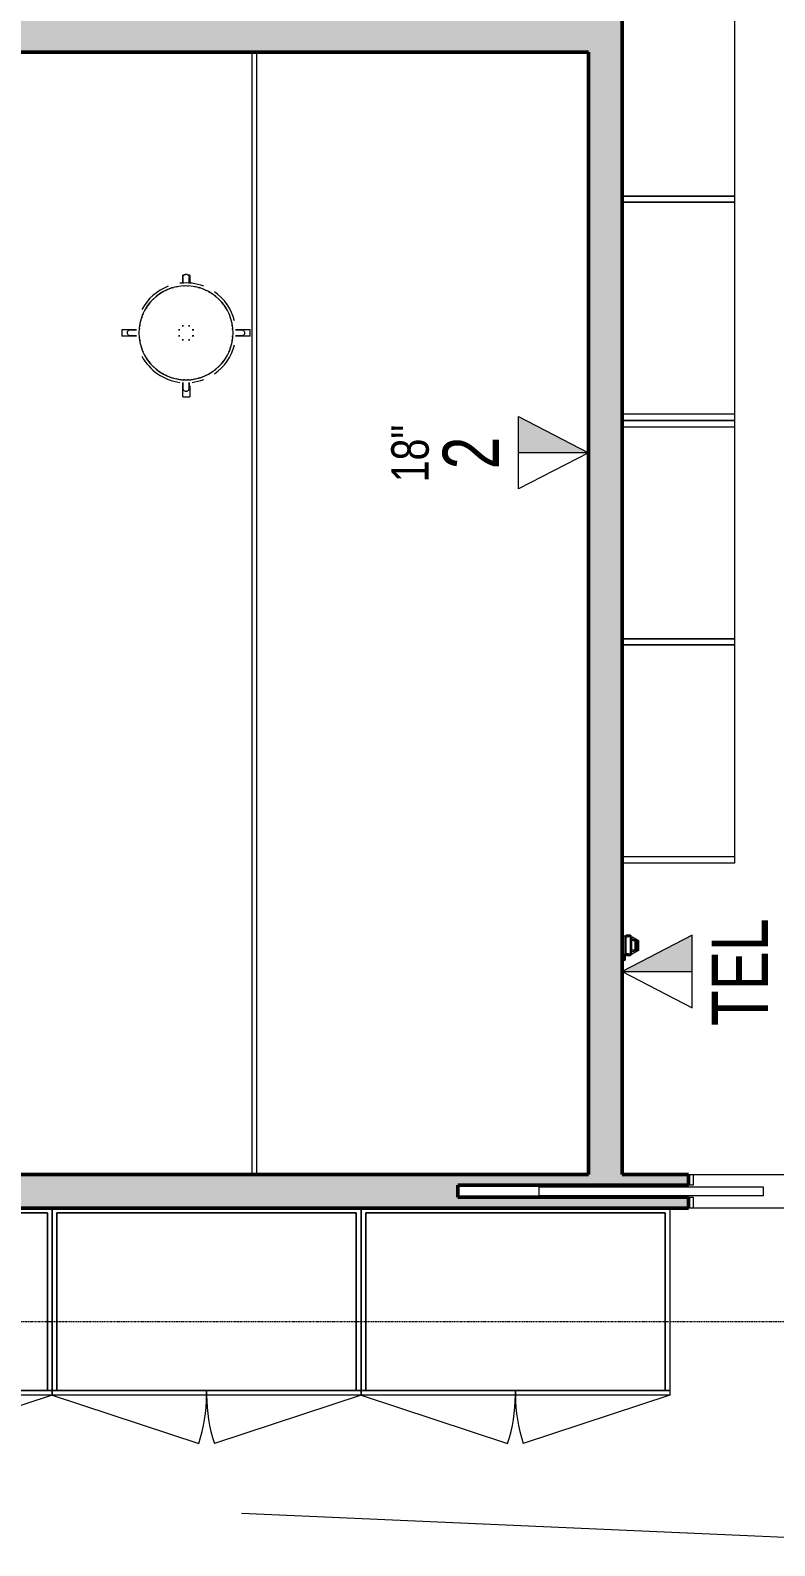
# Model space of a CAD drawing. Header units: inches. Extents: x -1106 to 1409, y -1111 to 918.
# Drawn here: x 459.9 to 579.2, y -12.2 to 230.9 of the extents above; entities that cross this region are included whole.
import ezdxf

# ---------------------------------------------------------------- set-up
doc = ezdxf.new("R2010")
doc.units = ezdxf.units.IN
doc.header["$MEASUREMENT"] = 0
doc.linetypes.add('Grid Line 1_4_', pattern=[0.4375, 0.25, -0.0625, 0.0625, -0.0625])
for name, color, linetype, lineweight in [('A-ANNO-NOTE', 131, 'Continuous', 9), ('A-AREA-IDEN', 2, 'Continuous', 9), ('A-DOOR', 31, 'Continuous', 13), ('A-DOOR-FRAM', 31, 'Continuous', 20), ('A-WALL-PATT', 111, 'Continuous', 13), ('I-FURN', 30, 'Continuous', 9), ('I-WALL', 2, 'Continuous', 13), ('Q-CASE', 31, 'Continuous', 9), ('Q-SPCQ', 91, 'Continuous', 13), ('S-GRID', 1, 'Continuous', 9)]:
    doc.layers.add(name, color=color, linetype=linetype, lineweight=lineweight)
doc.styles.add('Arial_1', font='arial.ttf', dxfattribs={"width": 0.75, "height": 9})
doc.styles.add('Arial_2', font='arial.ttf', dxfattribs={"width": 0.75, "height": 6})

# ---------------------------------------------------------------- blocks, each defined once
blk = doc.blocks.new('Single-Pocket - 36_ x96_-4614897-7TH FLOOR TELECOM UNDERFLOOR ROUTING PLAN')
at = {"layer": 'A-DOOR', "color": 133, "lineweight": 20}
for p, q in [((-42, 0.6875), (-42, -0.6875)), ((-6, 0.6875), (-42, 0.6875)), ((-6, -0.6875), (-6, 0.6875)), ((-42, -0.6875), (-6, -0.6875))]:
    blk.add_line(p, q, dxfattribs=at)
at = {"layer": 'A-DOOR-FRAM', "color": 133}
for p, q in [((-18, 2.6875), (-17.25, 2.6875)), ((-17.25, 2.6875), (-17.25, 0.9625)), ((-17.25, 0.9625), (-18, 0.9625)), ((-18, -0.9625), (-17.25, -0.9625)), ((-17.25, -0.9625), (-17.25, -2.6875)), ((-17.25, -2.6875), (-18, -2.6875))]:
    blk.add_line(p, q, dxfattribs=at)
blk = doc.blocks.new('Generic Model Wood Closet - 2_-6__ x 4_-1 1_2__-4911400-7TH FLOOR TELECOM UNDERFLOOR ROUTING PLAN')
at = {"layer": 'Q-CASE', "color": 53}
for p, q in [((-24.75, -15), (-24.75, 15)), ((-24.75, 15), (24.75, 15)), ((24.75, 15), (24.75, -15)), ((-24, -14.25), (-24, 14.25)), ((-24, 14.25), (24, 14.25)), ((24, 14.25), (-24, 14.25)), ((-24, 14.25), (-24, -14.25)), ((24, 14.25), (24, -14.25)), ((24, -14.25), (24, 14.25)), ((24, -14.25), (-24, -14.25)), ((-24, -14.25), (24, -14.25)), ((-24.75, -15), (-1.25, -22.76)), ((24.75, -15), (-24.75, -15)), ((24.75, -15), (1.25, -22.76))]:
    blk.add_line(p, q, dxfattribs=at)
at = {"layer": 'Q-CASE', "color": 133, "lineweight": 20}
for p, q in [((-24.75, -14.25), (-24.75, 15)), ((24.75, 15), (24.75, -14.25)), ((-24.75, -14.25), (-24, -14.25)), ((-24.75, -15), (-24.75, -14.25)), ((-24, -14.25), (-24.75, -14.25)), ((0, -15), (0, -14.25)), ((0, -14.25), (0, -15)), ((24, -14.25), (24.75, -14.25)), ((24.75, -14.25), (24, -14.25)), ((24.75, -14.25), (24.75, -15)), ((0, -15), (-24.75, -15)), ((24.75, -15), (0, -15))]:
    blk.add_line(p, q, dxfattribs=at)
at = {"layer": 'Q-CASE', "color": 53}
for centre, start, end in [((-24.75, -15), 341.7252, 0), ((24.75, -15), 180, 198.2748)]:
    blk.add_arc(centre, 24.75, start, end, dxfattribs=at)
blk = doc.blocks.new('Bookshelf - 36_W x 60_H x 18_D-4220974-7TH FLOOR TELECOM UNDERFLOOR ROUTING PLAN')
at = {"layer": 'I-FURN', "color": 53}
for p, q in [((-18, 0), (-18, 36)), ((-18, 36), (0, 36)), ((-18, 1), (-18, 35)), ((-18, 35), (0, 35)), ((0, 1), (-18, 1))]:
    blk.add_line(p, q, dxfattribs=at)
blk = doc.blocks.new('Casework 1 - Casework 1-3517528-7TH FLOOR TELECOM UNDERFLOOR ROUTING PLAN')
at = {"layer": 'Q-CASE', "color": 53}
for p, q in [((495.41, 227.38), (495.41, 47.38)), ((496.16, 227.38), (496.16, 47.38))]:
    blk.add_line(p, q, dxfattribs=at)
blk = doc.blocks.new('Wall_mounted_phone_5550 - 11ZPHO02_dwg-3555878-7TH FLOOR TELECOM UNDERFLOOR ROUTING PLAN')
at = {"layer": 'Q-SPCQ', "lineweight": 9}
for p, q in [((1.47, -0.44), (1.47, 0)), ((-2.36, -0.03), (-2.48, -0.25)), ((-2.36, -0.47), (-2.48, -0.25)), ((-2.04, -0.25), (-2.48, -0.25)), ((-2.1, -0.03), (-2.36, -0.03)), ((-2.2, -0.03), (-2.36, -0.03)), ((-1.92, -0.03), (-2.36, -0.03)), ((-2.11, -0.47), (-2.36, -0.47)), ((-1.92, -0.47), (-2.36, -0.47)), ((-2.2, -0.03), (-1.74, -0.03)), ((-2.2, -0.47), (-2.11, -0.47)), ((-1.68, -0.47), (-2.11, -0.47)), ((-1.92, -0.03), (-2.04, -0.25)), ((-1.92, -0.47), (-2.04, -0.25)), ((-2.04, -0.25), (-1.47, -0.25)), ((-1.47, -0.03), (-1.92, -0.03)), ((-1.92, -0.47), (-1.68, -0.47)), ((-1.92, -0.47), (-1.52, -0.47)), ((-1.68, -0.47), (-1.53, -0.47)), ((-1.53, -0.47), (-1.66, -0.63)), ((-1.61, -0.58), (-1.66, -0.63)), ((-1.66, -1.25), (-1.66, -0.63)), ((-1.66, -0.63), (-1.53, -0.63)), ((-1.66, -1.31), (-1.66, -1.25)), ((-1.66, -1.25), (-1.53, -1.41)), ((-1.66, -1.25), (-1.53, -1.31)), ((-1.53, -1.44), (-1.66, -1.31)), ((-1.53, -1.44), (-1.66, -1.31)), ((-1.53, -0.47), (-1.47, -0.44)), ((1.53, -0.47), (-1.53, -0.47)), ((-1.53, -0.47), (-1.53, -0.63)), ((-1.53, -0.63), (1.53, -0.63)), ((-1.53, -1.31), (-1.53, -0.63)), ((1.53, -1.31), (-1.53, -1.31)), ((-1.53, -1.41), (-1.53, -1.31)), ((-1.53, -1.41), (-1.41, -1.33)), ((1.53, -1.41), (-1.53, -1.41)), ((-1.53, -1.44), (-1.53, -1.41)), ((-1.41, -1.44), (-1.53, -1.44)), ((-1.47, -0.44), (-1.47, 0)), ((1.47, -0.44), (-1.47, -0.44)), ((-1.41, -1.33), (-1.28, -0.63)), ((-1.34, -1.44), (-1.41, -1.44)), ((-1.34, -1.41), (-1.35, -1.56)), ((-1.3, -1.41), (-1.35, -1.56)), ((-1.34, -1.59), (-1.35, -1.56)), ((-1.33, -1.57), (-1.34, -1.69)), ((-1.34, -1.59), (-1.34, -1.61)), ((-1.34, -1.61), (-1.34, -1.62)), ((-1.34, -1.61), (-1.34, -1.62)), ((-1.34, -1.62), (-1.34, -1.69)), ((-1.34, -1.69), (-1.34, -1.62)), ((-0.8, -2.61), (-1.34, -1.69)), ((-0.75, -2.42), (-1.13, -1.41)), ((-1.13, -1.41), (-1.08, -1.54)), ((-0.75, -2.42), (-1.08, -1.54)), ((-0.89, -2.04), (-1.08, -1.54)), ((-1.03, -1.41), (-1, -1.52)), ((-0.85, -2.04), (-1, -1.52)), ((-0.77, -2.31), (-0.89, -2.04)), ((-0.71, -2.26), (-0.85, -2.04)), ((-0.8, -1.41), (-0.79, -1.51)), ((-0.69, -2.04), (-0.79, -1.51)), ((0.79, -1.51), (-0.79, -1.51)), ((-0.77, -2.31), (-0.71, -2.26)), ((0.77, -2.31), (-0.77, -2.31)), ((-0.77, -2.31), (-0.75, -2.42)), ((-0.75, -2.42), (-0.74, -2.53)), ((-0.71, -2.26), (-0.59, -2.22)), ((-0.59, -2.22), (-0.69, -2.04)), ((0.69, -2.04), (-0.69, -2.04)), ((-0.59, -2.22), (0.59, -2.22)), ((0.59, -2.22), (0.69, -2.04)), ((0.71, -2.26), (0.59, -2.22)), ((0.69, -2.04), (0.79, -1.51)), ((0.71, -2.26), (0.85, -2.04)), ((0.77, -2.31), (0.71, -2.26)), ((0.75, -2.42), (0.74, -2.53)), ((0.75, -2.42), (1.13, -1.41)), ((0.75, -2.42), (1.08, -1.54)), ((0.77, -2.31), (0.75, -2.42)), ((0.77, -2.31), (0.89, -2.04)), ((0.8, -1.41), (0.79, -1.51)), ((0.8, -2.61), (1.34, -1.69)), ((0.85, -2.04), (1, -1.52)), ((0.89, -2.04), (1.08, -1.54)), ((1.03, -1.41), (1, -1.52)), ((1.13, -1.41), (1.08, -1.54)), ((1.41, -1.33), (1.28, -0.63)), ((1.3, -1.4), (1.35, -1.56)), ((1.33, -1.57), (1.34, -1.69)), ((1.34, -1.4), (1.35, -1.56)), ((1.34, -1.44), (1.41, -1.44)), ((1.34, -1.59), (1.35, -1.56)), ((1.34, -1.59), (1.34, -1.61)), ((1.34, -1.61), (1.34, -1.62)), ((1.34, -1.61), (1.34, -1.62)), ((1.34, -1.62), (1.34, -1.69)), ((1.34, -1.69), (1.34, -1.62)), ((1.53, -1.41), (1.41, -1.33)), ((1.41, -1.44), (1.53, -1.44)), ((1.53, -0.47), (1.47, -0.44)), ((1.53, -0.47), (1.66, -0.63)), ((1.53, -0.47), (1.53, -0.63)), ((1.53, -1.31), (1.53, -0.63)), ((1.53, -0.63), (1.66, -0.63)), ((1.53, -1.41), (1.66, -1.25)), ((1.66, -1.25), (1.53, -1.31)), ((1.53, -1.44), (1.66, -1.31)), ((1.53, -1.44), (1.66, -1.31)), ((1.53, -1.41), (1.53, -1.31)), ((1.53, -1.44), (1.53, -1.41)), ((1.61, -0.58), (1.66, -0.63)), ((1.66, -1.25), (1.66, -0.63)), ((1.66, -1.31), (1.66, -1.25)), ((-0.8, -2.61), (-0.74, -2.53)), ((0.8, -2.61), (-0.8, -2.61)), ((-0.74, -2.53), (0.74, -2.53)), ((0.8, -2.61), (0.74, -2.53))]:
    blk.add_line(p, q, dxfattribs=at)
blk = doc.blocks.new('Wall_mounted_phone_5550 - Wall_mounted_phone_5550-3555884-7TH FLOOR TELECOM UNDERFLOOR ROUTING PLAN')
blk.add_blockref('Wall_mounted_phone_5550 - 11ZPHO02_dwg-3555878-7TH FLOOR TELECOM UNDERFLOOR ROUTING PLAN', (0, 0))
blk = doc.blocks.new('Stool_10638 - Stool_10638-4179768-7TH FLOOR TELECOM UNDERFLOOR ROUTING PLAN')
at = {"layer": 'I-FURN', "color": 53}
for p, q in [((-1.41, 7.37), (-1.58, 7.33)), ((-0.33, 9.26), (-0.51, 9.26)), ((-0.51, 7.94), (-0.51, 9.26)), ((-0.48, 8.73), (-0.5, 8.86)), ((-0.25, 7.5), (-0.39, 7.49)), ((0.38, 7.49), (0.22, 7.5)), ((0.6, 9.26), (0.33, 9.26)), ((0.5, 8.86), (0.49, 8.73)), ((0.6, 9.26), (0.6, 7.94)), ((1.55, 7.34), (1.42, 7.36)), ((-5.15, 5.45), (-5.26, 5.35)), ((-4.66, 5.88), (-4.8, 5.76)), ((-3.7, 6.52), (-3.83, 6.45)), ((-3.12, 6.82), (-3.29, 6.74)), ((-2.03, 7.22), (-2.17, 7.18)), ((2.15, 7.19), (2.01, 7.23)), ((3.26, 6.76), (3.14, 6.81)), ((3.8, 6.47), (3.68, 6.54)), ((4.77, 5.78), (4.68, 5.86)), ((5.23, 5.38), (5.13, 5.46)), ((-7.09, 2.44), (-7.14, 2.28)), ((-6.86, 3.03), (-6.93, 2.87)), ((-6.3, 4.07), (-6.39, 3.93)), ((-5.94, 4.58), (-6.04, 4.44)), ((6.02, 4.48), (5.94, 4.57)), ((6.91, 2.92), (6.87, 3.01)), ((-10.31, 0.56), (-10.31, -0.55)), ((-10.31, 0.56), (-8.53, 0.55)), ((-8.86, 0.5), (-8.73, 0.48)), ((-8.53, 0.49), (-8.53, 0.55)), ((-7.47, 0.68), (-7.48, 0.5)), ((-7.39, 1.3), (-7.41, 1.13)), ((8.53, 0.55), (10.31, 0.56)), ((8.53, 0.55), (8.53, 0.49)), ((8.73, 0.48), (8.86, 0.5)), ((10.31, -0.55), (10.31, 0.56)), ((-8.53, -0.56), (-10.31, -0.55)), ((-8.73, -0.48), (-8.86, -0.5)), ((-8.53, -0.56), (-8.53, -0.49)), ((7.09, -2.44), (7.14, -2.28)), ((7.39, -1.3), (7.41, -1.13)), ((7.47, -0.68), (7.48, -0.5)), ((8.53, -0.49), (8.53, -0.56)), ((10.31, -0.55), (8.53, -0.56)), ((8.86, -0.5), (8.73, -0.48)), ((-6.91, -2.92), (-6.86, -3.02)), ((-6.02, -4.48), (-5.94, -4.57)), ((5.93, -4.59), (6.04, -4.44)), ((6.3, -4.07), (6.39, -3.93)), ((6.87, -3.01), (6.93, -2.87)), ((-5.23, -5.38), (-5.13, -5.46)), ((-4.77, -5.78), (-4.68, -5.86)), ((-3.8, -6.47), (-3.68, -6.54)), ((-3.26, -6.76), (-3.14, -6.81)), ((-2.15, -7.19), (-2.01, -7.23)), ((2.03, -7.22), (2.17, -7.18)), ((3.12, -6.82), (3.29, -6.74)), ((3.7, -6.52), (3.83, -6.45)), ((4.66, -5.88), (4.8, -5.76)), ((5.15, -5.45), (5.26, -5.35)), ((-1.55, -7.34), (-1.42, -7.36)), ((-0.51, -10.27), (-0.51, -8.49)), ((-0.38, -7.49), (-0.22, -7.5)), ((0.25, -7.5), (0.39, -7.49)), ((0.6, -8.49), (0.5, -8.49)), ((0.6, -8.49), (0.6, -10.26)), ((1.41, -7.37), (1.58, -7.33)), ((-0.51, -10.27), (0.6, -10.26))]:
    blk.add_line(p, q, dxfattribs=at)
at = {"layer": 'I-FURN', "color": 53, "flags": 128}
for points in [[(-0.5, 8.9), (-0.49, 8.99), (-0.47, 9.07), (-0.43, 9.15), (-0.37, 9.22), (-0.31, 9.29), (-0.24, 9.34), (-0.15, 9.37), (-0.07, 9.39), (0.02, 9.4), (0.11, 9.39), (0.19, 9.36), (0.27, 9.32), (0.34, 9.26), (0.4, 9.2), (0.45, 9.13), (0.49, 9.01), (0.5, 8.9)], [(-0.5, 8.86), (-0.48, 8.99), (-0.44, 9.09)], [(-0.5, 8.86), (-0.5, 8.87), (-0.5, 8.88), (-0.5, 8.89), (-0.5, 8.9), (-0.5, 8.89), (-0.5, 8.83), (-0.5, 8.7), (-0.5, 8.47), (-0.5, 8.09), (-0.5, 7.94)], [(-0.5, 7.94), (-0.5, 8.09), (-0.5, 8.47), (-0.5, 8.7), (-0.5, 8.83), (-0.5, 8.89), (-0.5, 8.9), (-0.5, 8.89), (-0.5, 8.88), (-0.5, 8.87), (-0.5, 8.86)], [(0.45, 9.09), (0.49, 8.99), (0.5, 8.86)], [(0.5, 7.94), (0.5, 8.09), (0.5, 8.47), (0.5, 8.7), (0.5, 8.83), (0.5, 8.89), (0.5, 8.9), (0.5, 8.89), (0.5, 8.88), (0.5, 8.87), (0.5, 8.86)], [(0.5, 8.86), (0.5, 8.87), (0.5, 8.88), (0.5, 8.89), (0.5, 8.9), (0.5, 8.89), (0.5, 8.83), (0.5, 8.7), (0.5, 8.47), (0.5, 8.09), (0.5, 7.94)], [(6.39, 3.93), (6.35, 3.98), (6.29, 4.08)], [(7.14, 2.29), (7.12, 2.36), (7.09, 2.45)], [(-8.9, -0.5), (-8.98, -0.49), (-9.07, -0.47), (-9.15, -0.43), (-9.22, -0.38), (-9.28, -0.31), (-9.33, -0.24), (-9.37, -0.16), (-9.39, -0.07), (-9.39, 0.02), (-9.38, 0.11), (-9.36, 0.19), (-9.32, 0.27), (-9.26, 0.34), (-9.2, 0.4), (-9.13, 0.44), (-9.01, 0.49), (-8.9, 0.5)], [(-9.09, 0.44), (-8.99, 0.48), (-8.86, 0.5)], [(-7.94, 0.5), (-8.09, 0.5), (-8.46, 0.5), (-8.7, 0.5), (-8.83, 0.5), (-8.88, 0.5), (-8.89, 0.5), (-8.89, 0.5), (-8.88, 0.5), (-8.87, 0.5), (-8.86, 0.5)], [(-8.86, 0.5), (-8.87, 0.5), (-8.88, 0.5), (-8.89, 0.5), (-8.89, 0.5), (-8.88, 0.5), (-8.83, 0.5), (-8.7, 0.5), (-8.46, 0.5), (-8.09, 0.5), (-7.94, 0.5)], [(-0.99, 0.5), (-1.04, 0.5), (-1.14, 0.5), (-1.22, 0.5)], [(-1.22, 0.5), (-1.14, 0.5), (-1.04, 0.5), (-0.99, 0.5)], [(-0.5, 1.23), (-0.5, 1.14), (-0.5, 1.04), (-0.5, 1)], [(-0.5, 1), (-0.5, 1.04), (-0.5, 1.14), (-0.5, 1.23)], [(0.5, 1), (0.5, 1.04), (0.5, 1.14), (0.5, 1.23)], [(0.5, 1.23), (0.5, 1.14), (0.5, 1.04), (0.5, 1)], [(1.23, 0.5), (1.14, 0.5), (1.04, 0.5), (0.99, 0.5)], [(0.99, 0.5), (1.04, 0.5), (1.14, 0.5), (1.23, 0.5)], [(7.41, 1.14), (7.4, 1.19), (7.39, 1.29)], [(7.48, 0.51), (7.48, 0.6), (7.47, 0.67)], [(8.86, 0.5), (8.87, 0.5), (8.88, 0.5), (8.89, 0.5), (8.89, 0.5), (8.88, 0.5), (8.83, 0.5), (8.7, 0.5), (8.46, 0.5), (8.09, 0.5), (7.95, 0.5)], [(7.95, 0.5), (8.09, 0.5), (8.46, 0.5), (8.7, 0.5), (8.83, 0.5), (8.88, 0.5), (8.89, 0.5), (8.89, 0.5), (8.88, 0.5), (8.87, 0.5), (8.86, 0.5)], [(8.86, 0.5), (8.99, 0.48), (9.09, 0.44)], [(8.9, 0.5), (8.98, 0.49), (9.07, 0.47), (9.15, 0.43), (9.22, 0.38), (9.28, 0.31), (9.33, 0.24), (9.37, 0.16), (9.39, 0.07), (9.39, -0.02), (9.38, -0.11), (9.36, -0.19), (9.32, -0.27), (9.26, -0.34), (9.2, -0.4), (9.13, -0.44), (9.01, -0.49), (8.9, -0.5)], [(-8.86, -0.5), (-8.99, -0.48), (-9.09, -0.44)], [(-8.86, -0.5), (-8.87, -0.5), (-8.88, -0.5), (-8.89, -0.5), (-8.89, -0.5), (-8.88, -0.5), (-8.83, -0.5), (-8.7, -0.5), (-8.46, -0.5), (-8.09, -0.5), (-7.94, -0.5)], [(-7.94, -0.5), (-8.09, -0.5), (-8.46, -0.5), (-8.7, -0.5), (-8.83, -0.5), (-8.88, -0.5), (-8.89, -0.5), (-8.89, -0.5), (-8.88, -0.5), (-8.87, -0.5), (-8.86, -0.5)], [(-7.48, -0.51), (-7.48, -0.6), (-7.47, -0.67)], [(-7.41, -1.14), (-7.4, -1.19), (-7.39, -1.29)], [(-7.14, -2.29), (-7.12, -2.36), (-7.09, -2.45)], [(-1.22, -0.5), (-1.14, -0.5), (-1.04, -0.5), (-0.99, -0.5)], [(-0.99, -0.5), (-1.04, -0.5), (-1.14, -0.5), (-1.22, -0.5)], [(-0.5, -1), (-0.5, -1.04), (-0.5, -1.14), (-0.5, -1.23)], [(-0.5, -1.23), (-0.5, -1.14), (-0.5, -1.04), (-0.5, -1)], [(0.5, -1.23), (0.5, -1.14), (0.5, -1.04), (0.5, -1)], [(0.5, -1), (0.5, -1.04), (0.5, -1.14), (0.5, -1.23)], [(0.99, -0.5), (1.04, -0.5), (1.14, -0.5), (1.23, -0.5)], [(1.23, -0.5), (1.14, -0.5), (1.04, -0.5), (0.99, -0.5)], [(7.95, -0.5), (8.09, -0.5), (8.46, -0.5), (8.7, -0.5), (8.83, -0.5), (8.88, -0.5), (8.89, -0.5), (8.89, -0.5), (8.88, -0.5), (8.87, -0.5), (8.86, -0.5)], [(8.86, -0.5), (8.87, -0.5), (8.88, -0.5), (8.89, -0.5), (8.89, -0.5), (8.88, -0.5), (8.83, -0.5), (8.7, -0.5), (8.46, -0.5), (8.09, -0.5), (7.95, -0.5)], [(9.09, -0.44), (8.99, -0.48), (8.86, -0.5)], [(-6.39, -3.93), (-6.35, -3.98), (-6.29, -4.08)], [(-0.5, -7.94), (-0.5, -8.09), (-0.5, -8.47), (-0.5, -8.7), (-0.5, -8.83), (-0.5, -8.89), (-0.5, -8.9), (-0.5, -8.89), (-0.5, -8.88), (-0.5, -8.87), (-0.5, -8.86)], [(-0.5, -8.86), (-0.5, -8.87), (-0.5, -8.88), (-0.5, -8.89), (-0.5, -8.9), (-0.5, -8.89), (-0.5, -8.83), (-0.5, -8.7), (-0.5, -8.47), (-0.5, -8.09), (-0.5, -7.94)], [(0.5, -8.9), (0.5, -8.99), (0.47, -9.07), (0.43, -9.15), (0.38, -9.22), (0.32, -9.29), (0.24, -9.34), (0.16, -9.37), (0.08, -9.39), (-0.01, -9.4), (-0.1, -9.39), (-0.19, -9.36), (-0.27, -9.32), (-0.34, -9.26), (-0.4, -9.2), (-0.44, -9.13), (-0.48, -9.01), (-0.5, -8.9)], [(0.5, -8.86), (0.5, -8.87), (0.5, -8.88), (0.5, -8.89), (0.5, -8.9), (0.5, -8.89), (0.5, -8.83), (0.5, -8.7), (0.5, -8.47), (0.5, -8.09), (0.5, -7.94)], [(0.5, -7.94), (0.5, -8.09), (0.5, -8.47), (0.5, -8.7), (0.5, -8.83), (0.5, -8.89), (0.5, -8.9), (0.5, -8.89), (0.5, -8.88), (0.5, -8.87), (0.5, -8.86)]]:
    blk.add_lwpolyline(points, dxfattribs=at)
at = {"layer": 'I-FURN', "color": 53}
for centre, radius, start, end in [((0, 0), 7.55, 0, 180), ((0, 0), 7.54, 0, 180), ((0, 0), 8, 110.7692, 152.3077), ((0, 0), 8, 69.2308, 96.9231), ((0, 0), 8, 13.8462, 55.3846), ((0, 0), 7.55, 180, 360), ((0, 0), 7.54, 180, 360), ((0, 0), 8, 304.6154, 346.1538), ((0, 0), 8, 207.6923, 263.0769), ((0, -8.86), 0.5, 165, 180), ((0, -8.86), 0.5, 180, 207.1801), ((0, -8.86), 0.5, 332.5096, 0), ((0, -8.86), 0.5, 0, 15), ((0, 0), 8, 276.9231, 290.7692)]:
    blk.add_arc(centre, radius, start, end, dxfattribs=at)
blk = doc.blocks.new('Bookshelf - 36_W x 60_H x 18_D-V52-7TH FLOOR TELECOM UNDERFLOOR ROUTING PLAN')
at = {"layer": 'I-FURN', "color": 53}
for p, q in [((-18, 0), (-18, 36)), ((-18, 36), (0, 36)), ((-18, 1), (-18, 35)), ((-18, 35), (0, 35)), ((0, 1), (-18, 1)), ((0, 0), (-18, 0))]:
    blk.add_line(p, q, dxfattribs=at)
blk = doc.blocks.new('18433_1 - AEO NY - CENTRAL_rvt-1-7TH FLOOR TELECOM UNDERFLOOR ROUTING PLAN')
at = {"layer": 'A-WALL-PATT'}
h = blk.add_hatch(color=253, dxfattribs=at)
h.paths.add_polyline_path([(554.78, 47.38), (554.78, 290.76), (553.06, 290.76), (553.06, 249.76), (551.13, 249.76), (551.13, 290.76), (549.41, 290.76), (549.41, 47.38)], flags=0)
h.paths.add_polyline_path([(549.41, 330.76), (554.78, 330.76), (554.78, 532.01), (549.41, 532.01), (549.41, 367.33)], flags=0)
blk.add_hatch(color=253, dxfattribs=at).paths.add_polyline_path([(549.41, 227.38), (549.41, 232.76), (322.42, 232.76), (322.42, 227.38), (548.14, 227.38)], flags=0)
h = blk.add_hatch(color=253, dxfattribs=at)
h.paths.add_polyline_path([(565.43, 42.01), (565.43, 43.73), (528.43, 43.73), (528.43, 45.66), (565.43, 45.66), (565.43, 47.38), (361.42, 47.38), (361.42, 45.66), (398.42, 45.66), (398.42, 43.73), (361.42, 43.73), (361.42, 42.01), (548.14, 42.01)], flags=0)
h.paths.add_polyline_path([(608.77, 42.01), (608.77, 47.38), (601.43, 47.38), (601.43, 42.01), (604.52, 42.01)], flags=0)
h.paths.add_polyline_path([(325.42, 42.01), (325.42, 47.38), (322.42, 47.38), (322.42, 42.01)], flags=0)
at = {"layer": 'I-WALL', "color": 213, "lineweight": 50}
for p, q in [((554.78, 47.38), (554.78, 239.32)), ((322.42, 227.38), (549.41, 227.38)), ((549.41, 227.38), (549.41, 47.38)), ((549.41, 47.38), (361.42, 47.38)), ((565.43, 47.38), (554.78, 47.38)), ((565.43, 45.66), (565.43, 47.38)), ((528.43, 43.73), (528.43, 45.66)), ((528.43, 45.66), (565.43, 45.66)), ((361.42, 42.01), (565.43, 42.01)), ((565.43, 43.73), (528.43, 43.73)), ((565.43, 42.01), (565.43, 43.73))]:
    blk.add_line(p, q, dxfattribs=at)
at = {"layer": 'I-WALL', "color": 253}
for p, q in [((565.43, 47.38), (601.43, 47.38)), ((601.43, 42.01), (565.43, 42.01))]:
    blk.add_line(p, q, dxfattribs=at)
at = {"layer": 'S-GRID', "linetype": 'Grid Line 1_4_'}
blk.add_line((965.79, 23.76), (-931.82, 23.76), dxfattribs=at)
at = {"color": 53, "lineweight": 9}
for name, p, rotation in [('Bookshelf - 36_W x 60_H x 18_D-4220974-7TH FLOOR TELECOM UNDERFLOOR ROUTING PLAN', (554.78, 239.32), 180), ('Bookshelf - 36_W x 60_H x 18_D-V52-7TH FLOOR TELECOM UNDERFLOOR ROUTING PLAN', (554.78, 204.32), 180), ('Bookshelf - 36_W x 60_H x 18_D-V52-7TH FLOOR TELECOM UNDERFLOOR ROUTING PLAN', (554.78, 168.32), 180), ('Bookshelf - 36_W x 60_H x 18_D-V52-7TH FLOOR TELECOM UNDERFLOOR ROUTING PLAN', (554.78, 133.32), 180), ('Wall_mounted_phone_5550 - Wall_mounted_phone_5550-3555884-7TH FLOOR TELECOM UNDERFLOOR ROUTING PLAN', (554.78, 84.13), 89.99999999999967)]:
    blk.add_blockref(name, p, dxfattribs=dict(at, rotation=rotation))
for name, p in [('Casework 1 - Casework 1-3517528-7TH FLOOR TELECOM UNDERFLOOR ROUTING PLAN', (0, 0)), ('Stool_10638 - Stool_10638-4179768-7TH FLOOR TELECOM UNDERFLOOR ROUTING PLAN', (484.88, 182.38)), ('Single-Pocket - 36_ x96_-4614897-7TH FLOOR TELECOM UNDERFLOOR ROUTING PLAN', (583.43, 44.69)), ('Generic Model Wood Closet - 2_-6__ x 4_-1 1_2__-4911400-7TH FLOOR TELECOM UNDERFLOOR ROUTING PLAN', (438.68, 27.01)), ('Generic Model Wood Closet - 2_-6__ x 4_-1 1_2__-4911400-7TH FLOOR TELECOM UNDERFLOOR ROUTING PLAN', (488.18, 27.01)), ('Generic Model Wood Closet - 2_-6__ x 4_-1 1_2__-4911400-7TH FLOOR TELECOM UNDERFLOOR ROUTING PLAN', (537.68, 27.01))]:
    blk.add_blockref(name, p, dxfattribs=at)

msp = doc.modelspace()

# ---------------------------------------------------------------- block references
at = {"lineweight": 5}
msp.add_blockref('18433_1 - AEO NY - CENTRAL_rvt-1-7TH FLOOR TELECOM UNDERFLOOR ROUTING PLAN', (0, 0), dxfattribs=at)

# ---------------------------------------------------------------- next in the draw order: hatches: boundary and pattern name
at = {"layer": 'A-ANNO-NOTE'}
for points in [[(549.41, 163.15), (538.16, 163.15), (538.16, 168.96), (548.14, 163.81)], [(559.42, 79.94), (566.03, 79.94), (566.03, 85.75), (554.78, 79.94), (556.6, 79.94)]]:
    msp.add_hatch(color=256, dxfattribs=at).paths.add_polyline_path(points, flags=0)

# ---------------------------------------------------------------- next in the draw order: linework, layer by layer
for p, q in [((538.16, 163.15), (538.16, 168.96)), ((538.16, 168.96), (549.41, 163.15)), ((549.41, 163.15), (538.16, 163.15)), ((566.03, 85.75), (554.78, 79.94)), ((566.03, 79.94), (566.03, 85.75)), ((554.78, 79.94), (566.03, 79.94))]:
    msp.add_line(p, q, dxfattribs=at)
at = {"layer": 'A-ANNO-NOTE', "lineweight": 20}
for p, q in [((538.16, 168.96), (549.41, 163.15)), ((538.16, 157.34), (538.16, 168.96)), ((549.41, 163.15), (538.16, 157.34)), ((566.03, 85.75), (554.78, 79.94)), ((566.03, 74.14), (566.03, 85.75)), ((554.78, 79.94), (566.03, 74.14))]:
    msp.add_line(p, q, dxfattribs=at)
at = {"layer": 'A-AREA-IDEN'}
msp.add_line((493.8, -6.94), (611.7, -12.15), dxfattribs=at)

# ---------------------------------------------------------------- next in the draw order: texts
at = {"layer": 'A-ANNO-NOTE', "attachment_point": 1, "rotation": 90}
for s, insert, char_height, width, style in [('18"', (517.78, 158.42), 6, 11.3625, 'Arial_2'), ('2', (526.03, 160.49), 9, 6.363, 'Arial_1'), ('TEL', (569.15, 71.18), 9, 21.1343, 'Arial_1')]:
    msp.add_mtext(s, dxfattribs=dict(at, insert=insert, char_height=char_height, width=width, style=style))

doc.saveas('drawing.dxf')
